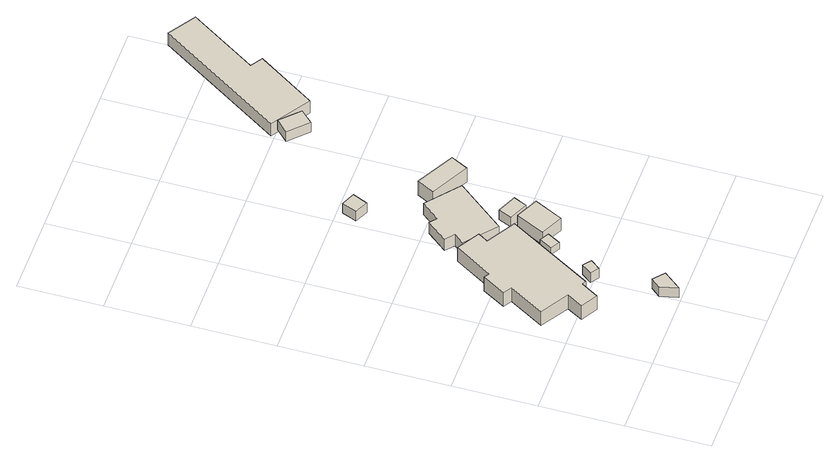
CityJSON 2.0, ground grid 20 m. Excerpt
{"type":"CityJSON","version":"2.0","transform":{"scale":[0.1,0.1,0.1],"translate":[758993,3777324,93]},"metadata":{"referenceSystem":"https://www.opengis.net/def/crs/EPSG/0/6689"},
"CityObjects":{
"building1":{"type":"Building","attributes":{"class":"3001","usage":"411","yearOfConstruction":1882,"measuredHeight":12.5,"storeysAboveGround":2,"storeysBelowGround":0,"LandSlideRiskAttribute.description":"1","LandSlideRiskAttribute.areaType":"2","BuildingDetailAttribute.totalFloorArea":766,"BuildingDetailAttribute.buildingFootprintArea":383,"BuildingDetailAttribute.buildingStructureType":"601","BuildingDetailAttribute.fireproofStructureType":"1011","BuildingDetailAttribute.urbanPlanType":"21","BuildingDetailAttribute.areaClassificationType":"23","BuildingDetailAttribute.districtsAndZonesType":"0","BuildingDetailAttribute.landUseType":"211","BuildingDetailAttribute.specifiedBuildingCoverageRate":-9999,"BuildingDetailAttribute.specifiedFloorAreaRate":-9999,"BuildingDetailAttribute.buildingHeight":8,"BuildingDetailAttribute.surveyYear":2021,"BuildingIDAttribute.prefecture":"35","BuildingIDAttribute.city":"35215"},"address":[{"country":"日本","locality":"山口県周南市大字川曲"}],"geometry":[{"type":"Solid","lod":"1","boundaries":[[[[0,1,2,3,4,5,6,7,8,9,10,11,12,13]],[[12,14,15,13]],[[11,16,14,12]],[[10,17,16,11]],[[9,18,17,10]],[[8,19,18,9]],[[7,20,19,8]],[[6,21,20,7]],[[5,22,21,6]],[[4,23,22,5]],[[3,24,23,4]],[[2,25,24,3]],[[1,26,25,2]],[[0,27,26,1]],[[13,15,27,0]],[[14,16,17,18,19,20,21,22,23,24,25,26,27,15]]]]}]},
"building2":{"type":"Building","attributes":{"class":"3001","usage":"461","yearOfConstruction":"0001","measuredHeight":3,"storeysAboveGround":9999,"storeysBelowGround":9999,"LandSlideRiskAttribute.description":"1","LandSlideRiskAttribute.areaType":"1","BuildingDetailAttribute.totalFloorArea":-9999,"BuildingDetailAttribute.buildingFootprintArea":-9999,"BuildingDetailAttribute.buildingStructureType":"611","BuildingDetailAttribute.fireproofStructureType":"1011","BuildingDetailAttribute.landUseType":"231","BuildingDetailAttribute.specifiedBuildingCoverageRate":-9999,"BuildingDetailAttribute.specifiedFloorAreaRate":-9999,"BuildingDetailAttribute.buildingHeight":-9999,"BuildingDetailAttribute.surveyYear":"0001","BuildingIDAttribute.prefecture":"35","BuildingIDAttribute.city":"35215"},"address":[{"country":"日本","locality":"山口県周南市大字川曲"}],"geometry":[{"type":"Solid","lod":"1","boundaries":[[[[28,29,30,31]],[[30,32,33,31]],[[29,34,32,30]],[[28,35,34,29]],[[31,33,35,28]],[[32,34,35,33]]]]}]},
"building3":{"type":"Building","attributes":{"class":"3001","usage":"461","yearOfConstruction":"0001","measuredHeight":3,"storeysAboveGround":9999,"storeysBelowGround":9999,"LandSlideRiskAttribute.description":"1","LandSlideRiskAttribute.areaType":"1","BuildingDetailAttribute.totalFloorArea":-9999,"BuildingDetailAttribute.buildingFootprintArea":-9999,"BuildingDetailAttribute.buildingStructureType":"611","BuildingDetailAttribute.fireproofStructureType":"1011","BuildingDetailAttribute.landUseType":"231","BuildingDetailAttribute.specifiedBuildingCoverageRate":-9999,"BuildingDetailAttribute.specifiedFloorAreaRate":-9999,"BuildingDetailAttribute.buildingHeight":-9999,"BuildingDetailAttribute.surveyYear":"0001","BuildingIDAttribute.prefecture":"35","BuildingIDAttribute.city":"35215"},"address":[{"country":"日本","locality":"山口県周南市大字川曲"}],"geometry":[{"type":"Solid","lod":"1","boundaries":[[[[36,37,38,39]],[[38,40,41,39]],[[37,42,40,38]],[[36,43,42,37]],[[39,41,43,36]],[[40,42,43,41]]]]}]},
"building4":{"type":"Building","attributes":{"class":"3001","usage":"461","yearOfConstruction":"0001","measuredHeight":2,"storeysAboveGround":9999,"storeysBelowGround":9999,"LandSlideRiskAttribute.description":"1","LandSlideRiskAttribute.areaType":"1","BuildingDetailAttribute.totalFloorArea":-9999,"BuildingDetailAttribute.buildingFootprintArea":-9999,"BuildingDetailAttribute.buildingStructureType":"611","BuildingDetailAttribute.fireproofStructureType":"1011","BuildingDetailAttribute.landUseType":"231","BuildingDetailAttribute.specifiedBuildingCoverageRate":-9999,"BuildingDetailAttribute.specifiedFloorAreaRate":-9999,"BuildingDetailAttribute.buildingHeight":-9999,"BuildingDetailAttribute.surveyYear":"0001","BuildingIDAttribute.prefecture":"35","BuildingIDAttribute.city":"35215"},"address":[{"country":"日本","locality":"山口県周南市大字川曲"}],"geometry":[{"type":"Solid","lod":"1","boundaries":[[[[44,45,46,47]],[[46,48,49,47]],[[45,50,48,46]],[[44,51,50,45]],[[47,49,51,44]],[[48,50,51,49]]]]}]},
"building5":{"type":"Building","attributes":{"class":"3001","usage":"422","yearOfConstruction":"0001","measuredHeight":3,"storeysAboveGround":1,"storeysBelowGround":0,"LandSlideRiskAttribute.description":"1","LandSlideRiskAttribute.areaType":"2","BuildingDetailAttribute.totalFloorArea":13.5,"BuildingDetailAttribute.buildingFootprintArea":13.5,"BuildingDetailAttribute.buildingStructureType":"611","BuildingDetailAttribute.fireproofStructureType":"1011","BuildingDetailAttribute.urbanPlanType":"21","BuildingDetailAttribute.areaClassificationType":"23","BuildingDetailAttribute.districtsAndZonesType":"0","BuildingDetailAttribute.landUseType":"214","BuildingDetailAttribute.specifiedBuildingCoverageRate":-9999,"BuildingDetailAttribute.specifiedFloorAreaRate":-9999,"BuildingDetailAttribute.buildingHeight":5.1,"BuildingDetailAttribute.surveyYear":2021,"BuildingIDAttribute.prefecture":"35","BuildingIDAttribute.city":"35215"},"address":[{"country":"日本","locality":"山口県周南市大字川曲"}],"geometry":[{"type":"Solid","lod":"1","boundaries":[[[[52,53,54,55]],[[54,56,57,55]],[[53,58,56,54]],[[52,59,58,53]],[[55,57,59,52]],[[56,58,59,57]]]]}]},
"building6":{"type":"Building","attributes":{"class":"3001","usage":"411","yearOfConstruction":1882,"measuredHeight":17,"storeysAboveGround":2,"storeysBelowGround":0,"LandSlideRiskAttribute.description":"1","LandSlideRiskAttribute.areaType":"2","BuildingDetailAttribute.totalFloorArea":306,"BuildingDetailAttribute.buildingFootprintArea":153,"BuildingDetailAttribute.buildingStructureType":"611","BuildingDetailAttribute.fireproofStructureType":"1011","BuildingDetailAttribute.urbanPlanType":"21","BuildingDetailAttribute.areaClassificationType":"23","BuildingDetailAttribute.districtsAndZonesType":"0","BuildingDetailAttribute.landUseType":"211","BuildingDetailAttribute.specifiedBuildingCoverageRate":-9999,"BuildingDetailAttribute.specifiedFloorAreaRate":-9999,"BuildingDetailAttribute.buildingHeight":8,"BuildingDetailAttribute.surveyYear":2021,"BuildingIDAttribute.prefecture":"35","BuildingIDAttribute.city":"35215"},"address":[{"country":"日本","locality":"山口県周南市大字川曲"}],"geometry":[{"type":"Solid","lod":"1","boundaries":[[[[60,61,62,63,64,65,66,67]],[[66,68,69,67]],[[65,70,68,66]],[[64,71,70,65]],[[63,72,71,64]],[[62,73,72,63]],[[61,74,73,62]],[[60,75,74,61]],[[67,69,75,60]],[[68,70,71,72,73,74,75,69]]]]}]},
"building7":{"type":"Building","attributes":{"class":"3001","usage":"411","yearOfConstruction":1903,"measuredHeight":4.8,"storeysAboveGround":2,"storeysBelowGround":0,"LandSlideRiskAttribute.description":"1","LandSlideRiskAttribute.areaType":"1","BuildingDetailAttribute.totalFloorArea":88,"BuildingDetailAttribute.buildingFootprintArea":44,"BuildingDetailAttribute.buildingStructureType":"611","BuildingDetailAttribute.fireproofStructureType":"1011","BuildingDetailAttribute.urbanPlanType":"21","BuildingDetailAttribute.areaClassificationType":"23","BuildingDetailAttribute.districtsAndZonesType":"0","BuildingDetailAttribute.landUseType":"211","BuildingDetailAttribute.specifiedBuildingCoverageRate":-9999,"BuildingDetailAttribute.specifiedFloorAreaRate":-9999,"BuildingDetailAttribute.buildingHeight":8,"BuildingDetailAttribute.surveyYear":2021,"BuildingIDAttribute.prefecture":"35","BuildingIDAttribute.city":"35215"},"address":[{"country":"日本","locality":"山口県周南市大字川曲"}],"geometry":[{"type":"Solid","lod":"1","boundaries":[[[[76,77,78,79]],[[78,80,81,79]],[[77,82,80,78]],[[76,83,82,77]],[[79,81,83,76]],[[80,82,83,81]]]]}]},
"building8":{"type":"Building","attributes":{"class":"3001","usage":"411","yearOfConstruction":1868,"measuredHeight":3,"storeysAboveGround":2,"storeysBelowGround":0,"LandSlideRiskAttribute.description":"1","LandSlideRiskAttribute.areaType":"1","BuildingDetailAttribute.totalFloorArea":33,"BuildingDetailAttribute.buildingFootprintArea":16.5,"BuildingDetailAttribute.buildingStructureType":"611","BuildingDetailAttribute.fireproofStructureType":"1011","BuildingDetailAttribute.urbanPlanType":"21","BuildingDetailAttribute.areaClassificationType":"23","BuildingDetailAttribute.districtsAndZonesType":"0","BuildingDetailAttribute.landUseType":"211","BuildingDetailAttribute.specifiedBuildingCoverageRate":-9999,"BuildingDetailAttribute.specifiedFloorAreaRate":-9999,"BuildingDetailAttribute.buildingHeight":8,"BuildingDetailAttribute.surveyYear":2021,"BuildingIDAttribute.prefecture":"35","BuildingIDAttribute.city":"35215"},"address":[{"country":"日本","locality":"山口県周南市大字川曲"}],"geometry":[{"type":"Solid","lod":"1","boundaries":[[[[84,85,86,87]],[[86,88,89,87]],[[85,90,88,86]],[[84,91,90,85]],[[87,89,91,84]],[[88,90,91,89]]]]}]},
"building9":{"type":"Building","attributes":{"class":"3001","usage":"411","yearOfConstruction":1882,"measuredHeight":4.6,"storeysAboveGround":2,"storeysBelowGround":0,"LandSlideRiskAttribute.description":"1","LandSlideRiskAttribute.areaType":"2","BuildingDetailAttribute.totalFloorArea":92,"BuildingDetailAttribute.buildingFootprintArea":46,"BuildingDetailAttribute.buildingStructureType":"611","BuildingDetailAttribute.fireproofStructureType":"1011","BuildingDetailAttribute.urbanPlanType":"21","BuildingDetailAttribute.areaClassificationType":"23","BuildingDetailAttribute.districtsAndZonesType":"0","BuildingDetailAttribute.landUseType":"211","BuildingDetailAttribute.specifiedBuildingCoverageRate":-9999,"BuildingDetailAttribute.specifiedFloorAreaRate":-9999,"BuildingDetailAttribute.buildingHeight":8,"BuildingDetailAttribute.surveyYear":2021,"BuildingIDAttribute.prefecture":"35","BuildingIDAttribute.city":"35215"},"address":[{"country":"日本","locality":"山口県周南市大字川曲"}],"geometry":[{"type":"Solid","lod":"1","boundaries":[[[[92,93,94,95]],[[94,96,97,95]],[[93,98,96,94]],[[92,99,98,93]],[[95,97,99,92]],[[96,98,99,97]]]]}]},
"building10":{"type":"Building","attributes":{"class":"3001","usage":"411","yearOfConstruction":1868,"measuredHeight":3,"storeysAboveGround":2,"storeysBelowGround":0,"LandSlideRiskAttribute.description":"1","LandSlideRiskAttribute.areaType":"2","BuildingDetailAttribute.totalFloorArea":52,"BuildingDetailAttribute.buildingFootprintArea":26,"BuildingDetailAttribute.buildingStructureType":"611","BuildingDetailAttribute.fireproofStructureType":"1011","BuildingDetailAttribute.urbanPlanType":"21","BuildingDetailAttribute.areaClassificationType":"23","BuildingDetailAttribute.districtsAndZonesType":"0","BuildingDetailAttribute.landUseType":"211","BuildingDetailAttribute.specifiedBuildingCoverageRate":-9999,"BuildingDetailAttribute.specifiedFloorAreaRate":-9999,"BuildingDetailAttribute.buildingHeight":8,"BuildingDetailAttribute.surveyYear":2021,"BuildingIDAttribute.prefecture":"35","BuildingIDAttribute.city":"35215"},"address":[{"country":"日本","locality":"山口県周南市大字川曲"}],"geometry":[{"type":"Solid","lod":"1","boundaries":[[[[100,101,102,103]],[[102,104,105,103]],[[101,106,104,102]],[[100,107,106,101]],[[103,105,107,100]],[[104,106,107,105]]]]}]},
"building11":{"type":"Building","attributes":{"class":"3001","usage":"411","yearOfConstruction":"0001","measuredHeight":17.9,"storeysAboveGround":2,"storeysBelowGround":0,"LandSlideRiskAttribute.description":"1","LandSlideRiskAttribute.areaType":"2","BuildingDetailAttribute.totalFloorArea":683,"BuildingDetailAttribute.buildingFootprintArea":341.5,"BuildingDetailAttribute.buildingStructureType":"601","BuildingDetailAttribute.fireproofStructureType":"1011","BuildingDetailAttribute.urbanPlanType":"21","BuildingDetailAttribute.areaClassificationType":"23","BuildingDetailAttribute.districtsAndZonesType":"0","BuildingDetailAttribute.landUseType":"211","BuildingDetailAttribute.specifiedBuildingCoverageRate":-9999,"BuildingDetailAttribute.specifiedFloorAreaRate":-9999,"BuildingDetailAttribute.buildingHeight":8,"BuildingDetailAttribute.surveyYear":2021,"BuildingIDAttribute.prefecture":"35","BuildingIDAttribute.city":"35215"},"address":[{"country":"日本","locality":"山口県周南市大字川曲"}],"geometry":[{"type":"Solid","lod":"1","boundaries":[[[[108,109,110,111,112,113]],[[112,114,115,113]],[[111,116,114,112]],[[110,117,116,111]],[[109,118,117,110]],[[108,119,118,109]],[[113,115,119,108]],[[114,116,117,118,119,115]]]]}]}
},
"vertices":[
[178,439,34],[247,398,34],[126,195,34],[117,200,34],[92,159,34],[53,182,34],[75,220,34],[8,260,34],[58,344,34],[38,356,34],[71,412,34],[84,404,34],[139,495,34],[193,463,34],[139,495,77],[193,463,77],[84,404,77],[71,412,77],[38,356,77],[58,344,77],[8,260,77],[75,220,77],[53,182,77],[92,159,77],[117,200,77],[126,195,77],[247,398,77],[178,439,77],
[211,8,3],[200,50,3],[219,72,3],[245,50,3],[219,72,33],[245,50,33],[200,50,33],[211,8,33],
[183,183,36],[164,197,36],[183,221,36],[201,206,36],[183,221,66],[201,206,66],[164,197,66],[183,183,66],
[248,295,29],[226,307,29],[243,338,29],[265,326,29],[243,338,49],[265,326,49],[226,307,49],[248,295,49],
[134,702,127],[102,716,127],[117,752,127],[150,738,127],[117,752,157],[150,738,157],[102,716,157],[134,702,157],
[237,431,33],[164,491,33],[183,515,33],[162,532,33],[202,580,33],[218,567,33],[253,610,33],[331,546,33],[253,610,68],[331,546,68],[218,567,68],[202,580,68],[162,532,68],[183,515,68],[164,491,68],[237,431,68],
[313,312,18],[259,338,18],[292,406,18],[346,380,18],[292,406,56],[346,380,56],[259,338,56],[313,312,56],
[331,398,22],[285,418,22],[299,450,22],[345,430,22],[299,450,52],[345,430,52],[285,418,52],[331,398,52],
[377,549,32],[285,598,32],[307,639,32],[398,590,32],[307,639,76],[398,590,76],[285,598,76],[377,549,76],
[363,904,92],[319,947,92],[347,976,92],[391,933,92],[347,976,122],[391,933,122],[319,947,122],[363,904,122],
[488,1083,84],[516,1065,84],[425,926,84],[332,986,84],[527,1285,84],[592,1243,84],[527,1285,122],[592,1243,122],[332,986,122],[425,926,122],[516,1065,122],[488,1083,122]
]}
